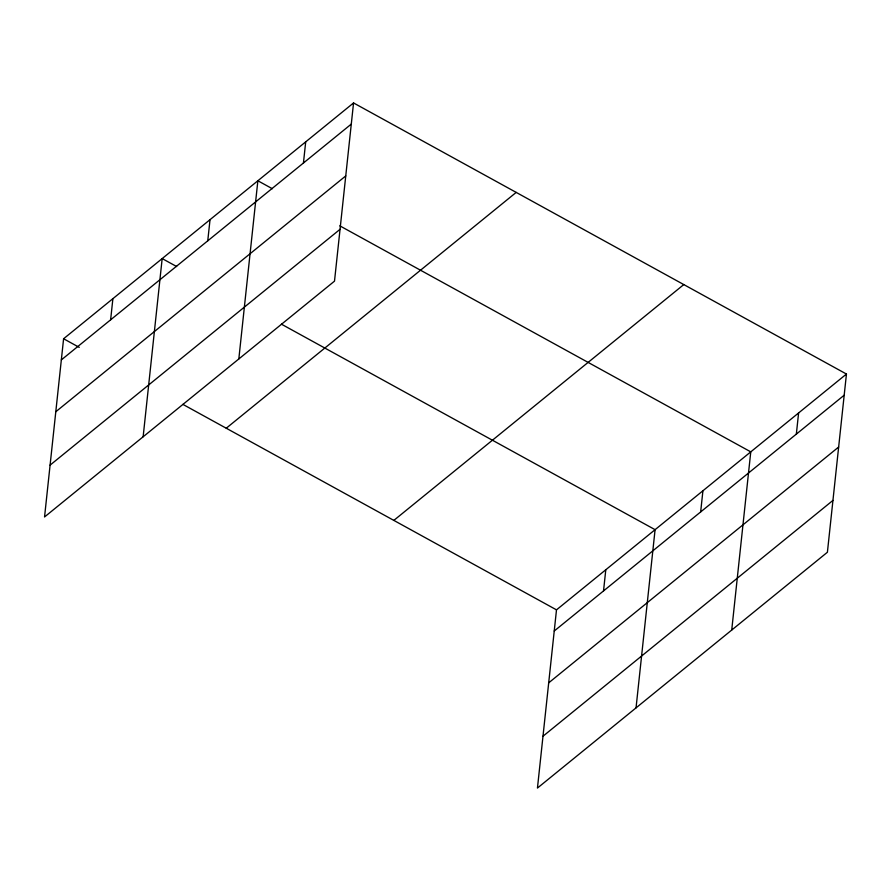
<?xml version="1.0" encoding="UTF-8"?>
<svg xmlns="http://www.w3.org/2000/svg" width="891" height="891" viewBox="0 0 891 891"><rect width="100%" height="100%" fill="white"/><g stroke="black" fill="none" stroke-linecap="round" stroke-linejoin="round"><path stroke-width="1.34" d="M353.549 102.944L63.595 338.758L44.55 516.958L334.504 281.144L353.549 102.944L846.45 374.042L827.405 552.242L537.451 788.056L556.496 609.856L846.45 374.042M110.629 319.824L112.89 298.674M143.139 436.779L162.173 258.579L176.641 266.532M207.759 240.826L210.02 219.676M238.821 358.962L257.867 180.762L272.323 188.714M303.441 163.008L305.702 141.847M603.53 590.922L605.791 569.772M636.04 707.877L655.085 529.677L281.456 324.19M700.66 511.924L702.921 490.774M731.723 630.06L750.768 451.86L339.794 225.824M796.342 434.106L798.603 412.956M61.334 359.908L351.288 124.094M55.799 411.742L345.753 175.917M50.085 465.135L340.039 229.321M226.247 428.226L516.201 192.4M393.833 520.4L683.787 284.585M554.235 631.017L844.189 395.203M548.7 682.84L838.654 447.026M542.987 736.233L832.94 500.419M63.595 338.758L79.254 347.367M182.878 404.369L556.496 609.856"/></g></svg>
